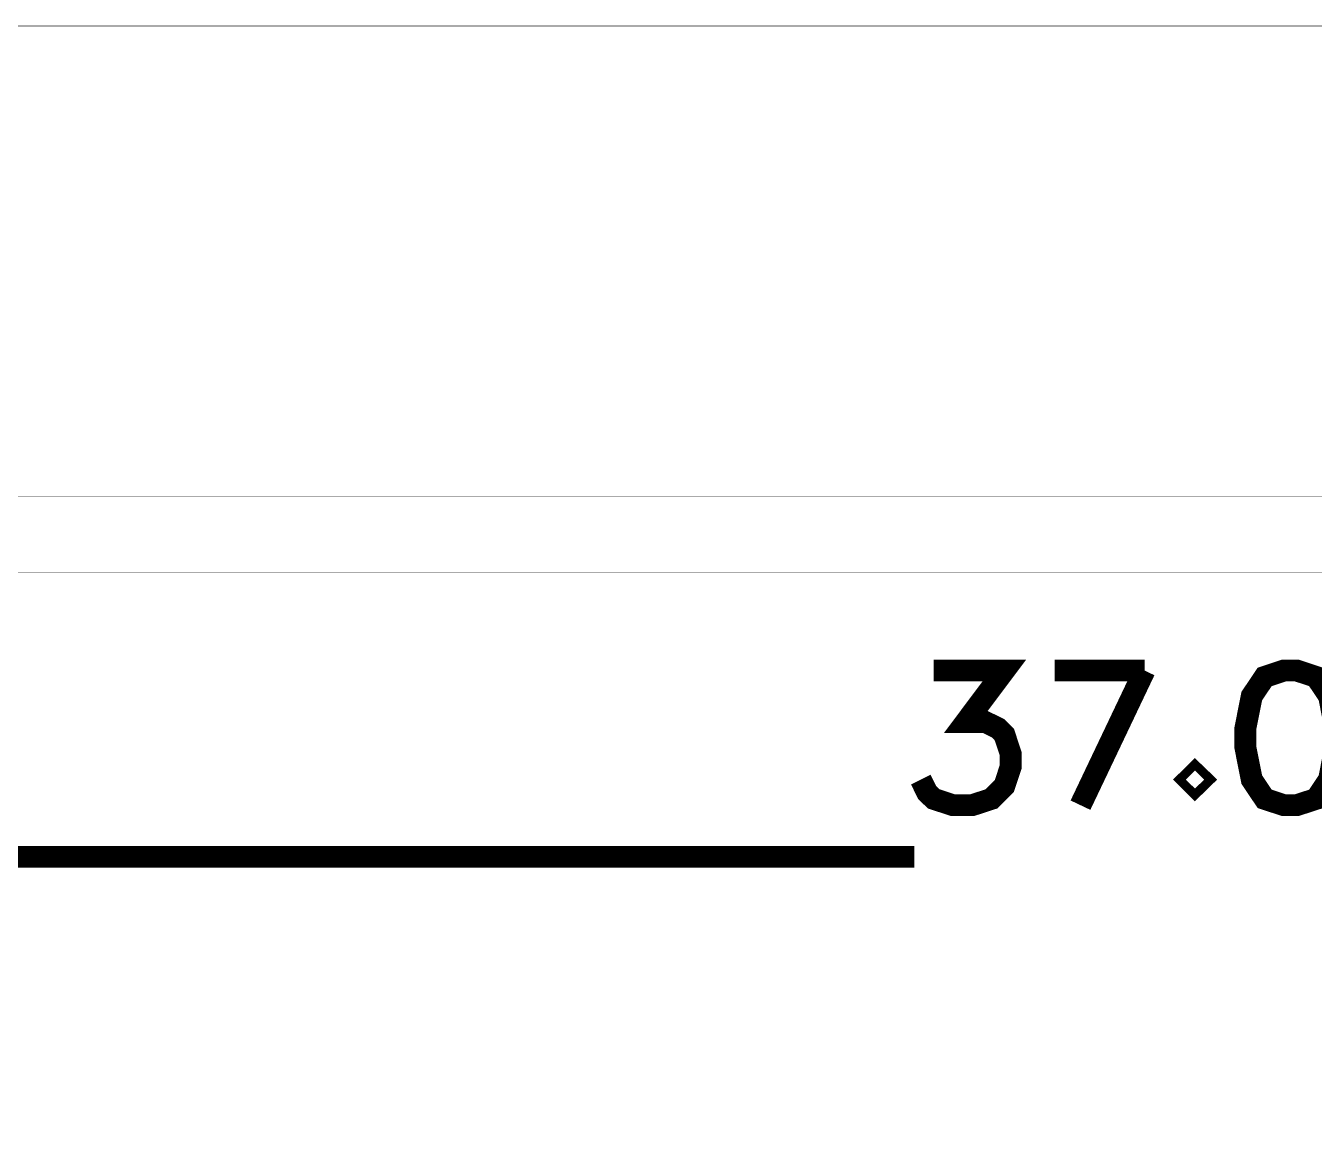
# Model space of a CAD drawing. Header units: millimetres. Extents: x -29 to 68.7, y -13.3 to 46.
# Drawn here: x 6.55 to 21.51, y 33.11 to 45.98 of the extents above; entities that cross this region are included whole.
import ezdxf

# ---------------------------------------------------------------- set-up
doc = ezdxf.new("R2010")
doc.units = ezdxf.units.MM
doc.header["$MEASUREMENT"] = 0
for name, color, linetype, true_color in [('Bottom-Layer', 7, 'Continuous', 0x0000ff), ('Document-Layer', 7, 'Continuous', 0xffffff), ('Inner1', 7, 'Continuous', 0x999966), ('Top-Layer', 7, 'Continuous', 0xff0000)]:
    doc.layers.add(name, color=color, linetype=linetype, true_color=true_color)

msp = doc.modelspace()

# ---------------------------------------------------------------- linework, layer by layer
at = {"layer": 'Bottom-Layer', "const_width": 0.00508}
msp.add_lwpolyline([(-28.956, -13.335), (-28.956, 45.974), (61.087, 45.974), (61.087, -13.335)], close=True, dxfattribs=at)
at = {"layer": 'Document-Layer', "const_width": 0.254}
for points in [[(17.092, 38.486), (17.912, 38.486), (17.465, 37.889), (17.689, 37.889), (17.839, 37.816), (17.912, 37.742), (17.986, 37.518), (17.986, 37.369), (17.912, 37.145), (17.762, 36.995), (17.539, 36.922), (17.315, 36.922), (17.092, 36.995), (17.016, 37.069), (16.942, 37.219)], [(18.496, 38.486), (19.54, 38.486)], [(19.54, 38.486), (18.796, 36.922)], [(3, 36.322), (16.866, 36.322)]]:
    msp.add_lwpolyline(points, dxfattribs=at)
for points in [[(21.158, 38.486), (20.935, 38.412), (20.785, 38.189), (20.711, 37.816), (20.711, 37.592), (20.785, 37.219), (20.935, 36.995), (21.158, 36.922), (21.308, 36.922), (21.532, 36.995), (21.682, 37.219), (21.755, 37.592), (21.755, 37.816), (21.682, 38.189), (21.532, 38.412), (21.308, 38.486)], [(20.125, 37.292), (20.051, 37.219), (20.125, 37.145), (20.201, 37.219)]]:
    msp.add_lwpolyline(points, close=True, dxfattribs=at)
at = {"layer": 'Inner1', "const_width": 0.00508}
msp.add_lwpolyline([(-26.416, -12.065), (-26.416, 40.513), (68.707, 40.513), (68.707, -12.065)], close=True, dxfattribs=at)
at = {"layer": 'Top-Layer', "const_width": 0.00508}
msp.add_lwpolyline([(-25.273, -9.271), (-25.273, 39.624), (59.563, 39.624), (59.563, -9.271)], close=True, dxfattribs=at)

doc.saveas('drawing.dxf')
